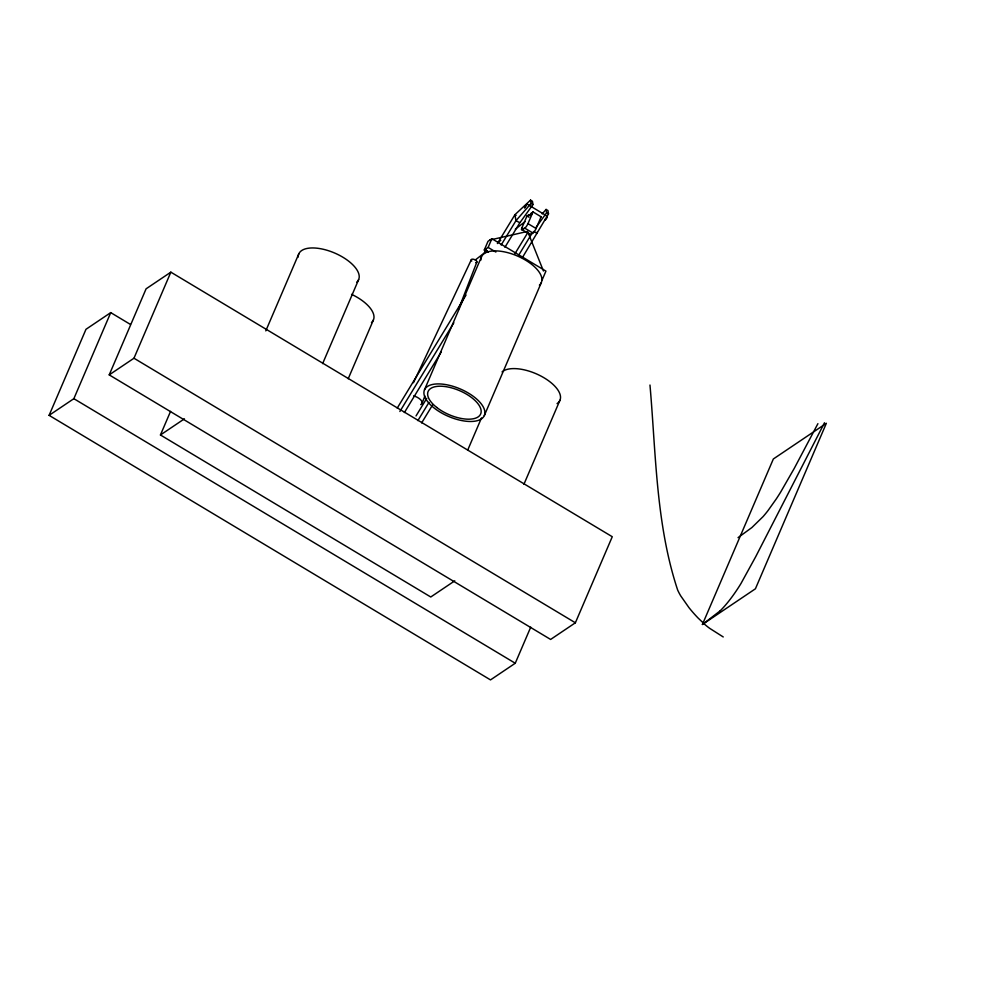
<?xml version="1.0" encoding="UTF-8"?>
<svg xmlns="http://www.w3.org/2000/svg" width="982" height="982" viewBox="0 0 982 982"><rect width="100%" height="100%" fill="white"/><g stroke="black" fill="none" stroke-linecap="round" stroke-linejoin="round"><path stroke-width="1.47" d="M544.777 219.502C545.071 221.515 547.661 217.059 547.318 216.249L526.929 203.974L524.523 208.024L526.978 203.998M528.991 214.628L529.053 215.61L533.005 211.928L541.107 216.789L536.098 228.499A4.075 1.031 -59.1 0 1 532.895 233.016L530.427 234.673L522.314 229.813A4.075 1.031 -59.1 0 1 521.97 227.677L526.99 215.979L528.991 214.628L530.513 215.537M422.137 403.111L424.899 395.979M458.643 309.011L476.908 261.961M530.722 627.154L515.255 663.243L490.509 679.9L49.1 415.349L85.986 329.289L110.733 312.62L130.446 324.441M49.1 415.349L73.859 398.68L110.733 312.62M109.211 374.878L146.097 288.818L170.856 272.161L612.265 536.724L575.378 622.784L550.62 639.442L109.211 374.878L133.969 358.221L170.856 272.161M454.764 580.841L430.767 596.995L160.447 434.977L170.561 411.36M265.791 330.885L298.798 253.872M322.636 363.61L358.639 279.6M348.205 378.757L373.418 319.948M424.482 389.829L481.487 256.83M488.14 252.337L484.286 250.017L488.017 241.314L491.872 238.712L545.931 271.118L542.199 279.833M484.212 253.381L486.213 248.728M484.286 250.017L488.14 247.427L491.872 238.712M522.314 229.813L524.793 228.155A4.075 1.031 -59.1 0 0 527.985 223.638L533.005 211.928M467.69 450.137L481.499 417.927M484.322 415.558A32.566 14.939 23.2 0 0 444.601 384.404A32.566 14.939 23.2 0 0 434.29 408.131A32.566 14.939 23.2 0 0 484.322 415.558L541.34 282.558M523.934 484.261L559.949 400.251M702.412 624.478L773.35 458.975L826.353 423.291L755.416 588.795L702.412 624.478L720.162 610.853M413.471 382.71L471.385 259.567M824.499 422.739L755.772 556.585L740.931 583.603A50.168 12.656 -59.1 0 1 720.162 610.841M817.908 423.672L794.266 468.377L780.641 492.105A73.76 18.621 -59.1 0 1 776.222 499.016L768.133 510.431A47.971 12.103 -59.1 0 1 763.075 516.618L751.905 527.53L738.047 537.633M542.162 213.916L546.09 209.436L547.981 210.565L548.508 213.855L522.326 257.701M397.244 408.082L466.033 295.054M497.383 243.561L514.961 214.677L530.55 200.119L532.44 201.261L532.968 204.551L519.711 222.975L504.932 247.28M399.883 411.483L453.844 322.783M501.151 245.021L515.931 220.717L531.078 203.421L530.55 200.119M404.4 412.538L441.36 351.789M416.037 415.926L426.753 398.348M514.764 253.982L527.776 232.648M417.878 420.615L428.974 402.399M518.533 255.443L532.6 232.366M421.659 422.886L432.767 404.658M536 227.468L546.618 212.726L546.09 209.436M546.434 216.605L547.256 216.15M475.3 259.948L487.428 250.619M498.353 242.223L500.771 240.357M515.329 229.15L525.039 221.686M160.447 434.977L184.432 418.823M540.481 217.206L541.107 216.789M489.944 240.013L527.604 231.408L543.439 271.007M531.078 203.421L532.968 204.551M546.618 212.726L548.508 213.855M530.992 213.278L532.011 213.88M526.99 215.979L529.016 217.194M516.139 215.389L514.961 214.677L515.931 220.717L519.65 222.607M527.985 223.638L536.098 228.499M533.815 231.433L537.117 233.409L536.945 232.28M524.793 228.155L532.895 233.016M521.97 227.677L522.989 228.29M488.14 247.427L495.861 252.055M723.243 636.962L709.704 628.357A64.567 55.004 56.1 0 1 705.322 624.896L698.128 618.071A122.247 104.153 56.1 0 1 689.02 607.711L680.722 595.89A54.391 46.338 56.1 0 1 677.678 590.096C655.866 524.339 655.964 453.426 649.974 385.03M133.969 358.221L575.378 622.784M73.859 398.68L515.255 663.243M502.048 371.908A32.566 14.939 23.2 0 1 543.193 377.297A32.566 14.939 23.2 0 1 557.052 403.59M351.568 294.342A32.566 14.939 23.2 0 1 371.466 322.562M298.221 257.075A32.566 14.939 23.2 0 1 334.678 253.037A32.566 14.939 23.2 0 1 356.687 282.215M480.91 260.034A32.566 14.939 23.2 0 1 517.367 255.983A32.566 14.939 23.2 0 1 539.388 285.173M530.427 234.673A4.075 1.031 -59.1 0 1 529.752 233.409M413.643 395.869A8.31 3.805 23.2 0 1 421.143 400.337A8.31 3.805 23.2 0 1 420.701 404.596M471.777 260.979A3.02 1.387 23.2 0 1 472.465 259.15A3.02 1.387 23.2 0 1 476.405 260.795A3.02 1.387 23.2 0 1 475.718 262.624M436.757 407.469A28.564 13.097 23.2 0 0 480.652 413.987A28.564 13.097 23.2 0 0 445.803 386.65A28.564 13.097 23.2 0 0 436.757 407.469"/></g></svg>
